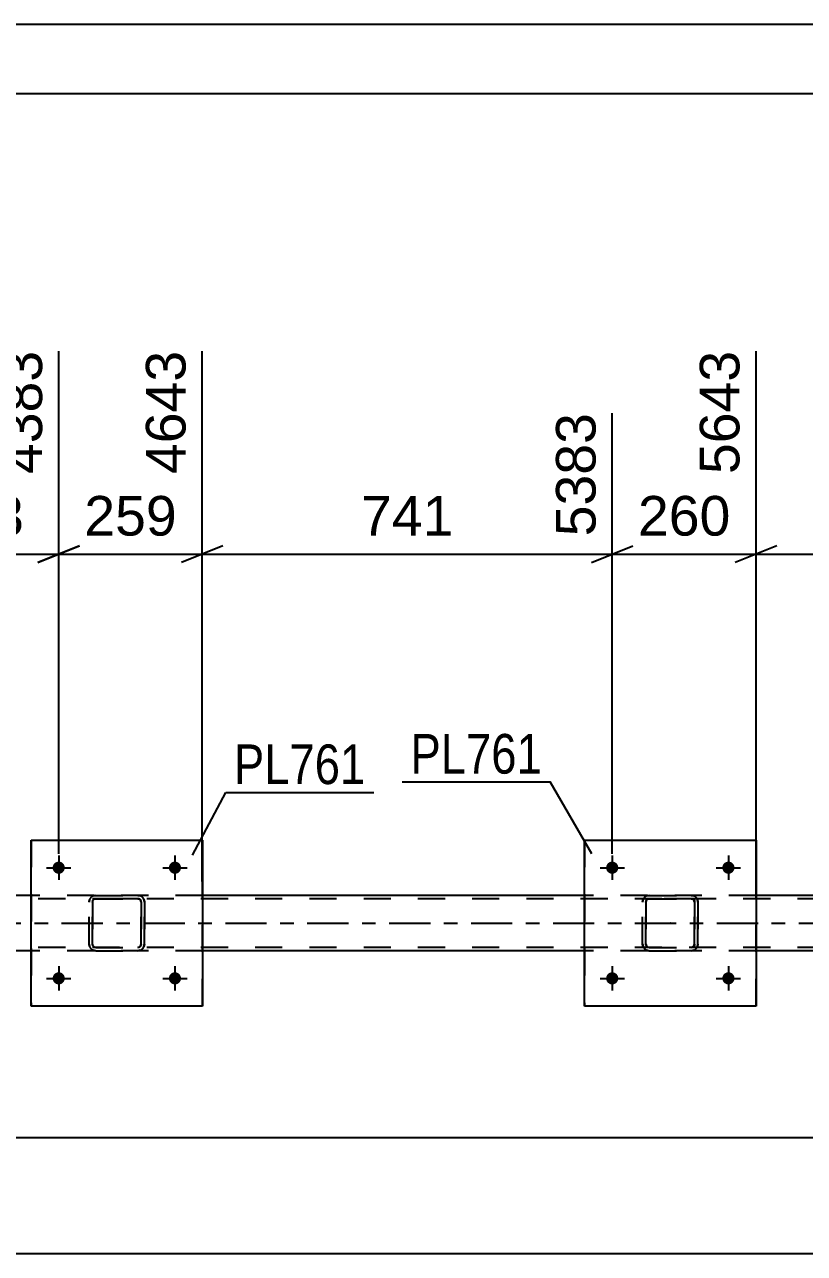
# Model space of a CAD drawing. Header units: millimetres. Extents: x 0 to 3377, y 0 to 1913.
# Drawn here: x 218.7 to 275, y 505.2 to 594 of the extents above; entities that cross this region are included whole.
import ezdxf

# ---------------------------------------------------------------- set-up
doc = ezdxf.new("R2010")
doc.units = ezdxf.units.MM
doc.linetypes.add('DXK_LINE_DOT2', pattern=[3.9198, 1.9599, -1.9599])
doc.linetypes.add('DXK_LINE_DOT3', pattern=[5.9187, 2.979, -0.9799, 0.9799, -0.9799])
doc.styles.add('Arial', font='ARIAL.TTF', dxfattribs={"height": 0.2})
doc.styles.add('Arial Narrow', font='ARIALN.TTF', dxfattribs={"height": 0.2})

# ---------------------------------------------------------------- blocks, each defined once
blk = doc.blocks.new('Unknown-203723820-1133')
at = {"color": 5, "linetype": 'Continuous'}
for p, q in [((841, 594), (0, 594)), ((836, 589), (5, 589))]:
    blk.add_line(p, q, dxfattribs=at)
blk = doc.blocks.new('Bolt-203723820-5802 - 5729')
at = {"linetype": 'Continuous'}
for points in [[(220.715, 525.042), (220.724, 525.133), (220.753, 525.221), (220.799, 525.3), (220.86, 525.369), (220.935, 525.423), (221.019, 525.46), (221.109, 525.479), (221.201, 525.479), (221.291, 525.46), (221.375, 525.423), (221.449, 525.369), (221.511, 525.3), (221.557, 525.221), (221.585, 525.133), (221.595, 525.042), (221.585, 524.95), (221.557, 524.863), (221.511, 524.783), (221.449, 524.715), (221.375, 524.661), (221.291, 524.623), (221.201, 524.604), (221.109, 524.604), (221.019, 524.623), (220.935, 524.661), (220.86, 524.715), (220.799, 524.783), (220.753, 524.863), (220.724, 524.95)], [(229.115, 525.042), (229.124, 525.133), (229.153, 525.221), (229.199, 525.3), (229.26, 525.369), (229.335, 525.423), (229.419, 525.46), (229.509, 525.479), (229.601, 525.479), (229.691, 525.46), (229.775, 525.423), (229.849, 525.369), (229.911, 525.3), (229.957, 525.221), (229.985, 525.133), (229.995, 525.042), (229.985, 524.95), (229.957, 524.863), (229.911, 524.783), (229.849, 524.715), (229.775, 524.661), (229.691, 524.623), (229.601, 524.604), (229.509, 524.604), (229.419, 524.623), (229.335, 524.661), (229.26, 524.715), (229.199, 524.783), (229.153, 524.863), (229.124, 524.95)]]:
    blk.add_hatch(color=1, dxfattribs=at).paths.add_polyline_path(points)
at = {"color": 1, "linetype": 'Continuous'}
for p, q in [((221.155, 525.922), (221.155, 524.162)), ((229.555, 525.922), (229.555, 524.162)), ((220.275, 525.042), (222.035, 525.042)), ((228.675, 525.042), (230.435, 525.042))]:
    blk.add_line(p, q, dxfattribs=at)
blk = doc.blocks.new('Part-203723820-5755 - 5729')
at = {"color": 7, "linetype": 'DXK_LINE_DOT2'}
for p, q in [((766.488, 530.802), (91.155, 530.802)), ((231.555, 531.042), (219.155, 531.042)), ((271.556, 531.042), (259.156, 531.042)), ((766.488, 527.282), (91.155, 527.282)), ((231.555, 527.042), (219.155, 527.042)), ((271.556, 527.042), (259.156, 527.042))]:
    blk.add_line(p, q, dxfattribs=at)
at = {"color": 2, "linetype": 'Continuous'}
for p, q in [((219.155, 531.042), (209.436, 531.042)), ((259.156, 531.042), (231.555, 531.042)), ((299.155, 531.042), (271.556, 531.042)), ((219.155, 527.042), (209.436, 527.042)), ((259.156, 527.042), (231.555, 527.042)), ((299.155, 527.042), (271.556, 527.042))]:
    blk.add_line(p, q, dxfattribs=at)
at = {"color": 7, "linetype": 'DXK_LINE_DOT3'}
blk.add_line((91.155, 529.042), (766.488, 529.042), dxfattribs=at)
blk = doc.blocks.new('Bolt-203723820-5821 - 5729')
at = {"linetype": 'Continuous'}
for points in [[(220.715, 533.042), (220.724, 533.133), (220.753, 533.221), (220.799, 533.3), (220.86, 533.369), (220.935, 533.423), (221.019, 533.46), (221.109, 533.479), (221.201, 533.479), (221.291, 533.46), (221.375, 533.423), (221.449, 533.369), (221.511, 533.3), (221.557, 533.221), (221.585, 533.133), (221.595, 533.042), (221.585, 532.95), (221.557, 532.863), (221.511, 532.783), (221.449, 532.715), (221.375, 532.661), (221.291, 532.623), (221.201, 532.604), (221.109, 532.604), (221.019, 532.623), (220.935, 532.661), (220.86, 532.715), (220.799, 532.783), (220.753, 532.863), (220.724, 532.95)], [(229.115, 533.042), (229.124, 533.133), (229.153, 533.221), (229.199, 533.3), (229.26, 533.369), (229.335, 533.423), (229.419, 533.46), (229.509, 533.479), (229.601, 533.479), (229.691, 533.46), (229.775, 533.423), (229.849, 533.369), (229.911, 533.3), (229.957, 533.221), (229.985, 533.133), (229.995, 533.042), (229.985, 532.95), (229.957, 532.863), (229.911, 532.783), (229.849, 532.715), (229.775, 532.661), (229.691, 532.623), (229.601, 532.604), (229.509, 532.604), (229.419, 532.623), (229.335, 532.661), (229.26, 532.715), (229.199, 532.783), (229.153, 532.863), (229.124, 532.95)]]:
    blk.add_hatch(color=1, dxfattribs=at).paths.add_polyline_path(points)
at = {"color": 1, "linetype": 'Continuous'}
for p, q in [((221.155, 533.922), (221.155, 532.162)), ((229.555, 533.922), (229.555, 532.162)), ((220.275, 533.042), (222.035, 533.042)), ((228.675, 533.042), (230.435, 533.042))]:
    blk.add_line(p, q, dxfattribs=at)
blk = doc.blocks.new('Bolt-203723820-5822 - 5729')
at = {"linetype": 'Continuous'}
for points in [[(260.716, 525.042), (260.726, 525.133), (260.754, 525.221), (260.8, 525.3), (260.862, 525.369), (260.936, 525.423), (261.02, 525.46), (261.11, 525.479), (261.202, 525.479), (261.292, 525.46), (261.376, 525.423), (261.451, 525.369), (261.512, 525.3), (261.558, 525.221), (261.587, 525.133), (261.596, 525.042), (261.587, 524.95), (261.558, 524.863), (261.512, 524.783), (261.451, 524.715), (261.376, 524.661), (261.292, 524.623), (261.202, 524.604), (261.11, 524.604), (261.02, 524.623), (260.936, 524.661), (260.862, 524.715), (260.8, 524.783), (260.754, 524.863), (260.726, 524.95)], [(269.116, 525.042), (269.126, 525.133), (269.154, 525.221), (269.2, 525.3), (269.262, 525.369), (269.336, 525.423), (269.42, 525.46), (269.51, 525.479), (269.602, 525.479), (269.692, 525.46), (269.776, 525.423), (269.851, 525.369), (269.912, 525.3), (269.958, 525.221), (269.987, 525.133), (269.996, 525.042), (269.987, 524.95), (269.958, 524.863), (269.912, 524.783), (269.851, 524.715), (269.776, 524.661), (269.692, 524.623), (269.602, 524.604), (269.51, 524.604), (269.42, 524.623), (269.336, 524.661), (269.262, 524.715), (269.2, 524.783), (269.154, 524.863), (269.126, 524.95)]]:
    blk.add_hatch(color=1, dxfattribs=at).paths.add_polyline_path(points)
at = {"color": 1, "linetype": 'Continuous'}
for p, q in [((261.156, 525.922), (261.156, 524.162)), ((269.556, 525.922), (269.556, 524.162)), ((260.276, 525.042), (262.036, 525.042)), ((268.676, 525.042), (270.436, 525.042))]:
    blk.add_line(p, q, dxfattribs=at)
blk = doc.blocks.new('Bolt-203723820-5841 - 5729')
at = {"linetype": 'Continuous'}
for points in [[(260.716, 533.042), (260.726, 533.133), (260.754, 533.221), (260.8, 533.3), (260.862, 533.369), (260.936, 533.423), (261.02, 533.46), (261.11, 533.479), (261.202, 533.479), (261.292, 533.46), (261.376, 533.423), (261.451, 533.369), (261.512, 533.3), (261.558, 533.221), (261.587, 533.133), (261.596, 533.042), (261.587, 532.95), (261.558, 532.863), (261.512, 532.783), (261.451, 532.715), (261.376, 532.661), (261.292, 532.623), (261.202, 532.604), (261.11, 532.604), (261.02, 532.623), (260.936, 532.661), (260.862, 532.715), (260.8, 532.783), (260.754, 532.863), (260.726, 532.95)], [(269.116, 533.042), (269.126, 533.133), (269.154, 533.221), (269.2, 533.3), (269.262, 533.369), (269.336, 533.423), (269.42, 533.46), (269.51, 533.479), (269.602, 533.479), (269.692, 533.46), (269.776, 533.423), (269.851, 533.369), (269.912, 533.3), (269.958, 533.221), (269.987, 533.133), (269.996, 533.042), (269.987, 532.95), (269.958, 532.863), (269.912, 532.783), (269.851, 532.715), (269.776, 532.661), (269.692, 532.623), (269.602, 532.604), (269.51, 532.604), (269.42, 532.623), (269.336, 532.661), (269.262, 532.715), (269.2, 532.783), (269.154, 532.863), (269.126, 532.95)]]:
    blk.add_hatch(color=1, dxfattribs=at).paths.add_polyline_path(points)
at = {"color": 1, "linetype": 'Continuous'}
for p, q in [((261.156, 533.922), (261.156, 532.162)), ((269.556, 533.922), (269.556, 532.162)), ((260.276, 533.042), (262.036, 533.042)), ((268.676, 533.042), (270.436, 533.042))]:
    blk.add_line(p, q, dxfattribs=at)
blk = doc.blocks.new('Part-203723820-5966 - 5729')
at = {"color": 7, "linetype": 'DXK_LINE_DOT2'}
for p, q in [((223.35, 530.562), (223.386, 530.745)), ((223.35, 530.562), (223.354, 530.561)), ((223.35, 527.522), (223.35, 530.562)), ((223.391, 530.745), (223.354, 530.561)), ((223.354, 527.521), (223.354, 530.561)), ((223.608, 530.654), (223.59, 530.562)), ((223.594, 530.561), (223.59, 530.562)), ((223.59, 530.562), (223.59, 527.522)), ((223.594, 530.561), (223.613, 530.653)), ((223.594, 527.521), (223.594, 530.561)), ((223.66, 530.732), (223.608, 530.654)), ((223.613, 530.653), (223.665, 530.731)), ((223.646, 531.005), (223.83, 531.042)), ((223.834, 531.041), (223.651, 531.004)), ((223.738, 530.784), (223.66, 530.732)), ((223.665, 530.731), (223.743, 530.783)), ((223.83, 530.802), (223.738, 530.784)), ((223.743, 530.783), (223.834, 530.801)), ((223.834, 531.041), (223.83, 531.042)), ((223.83, 531.042), (226.87, 531.042)), ((223.83, 530.802), (223.834, 530.801)), ((226.87, 530.802), (223.83, 530.802)), ((223.834, 531.041), (226.874, 531.041)), ((223.834, 530.801), (226.874, 530.801)), ((226.87, 531.042), (226.874, 531.041)), ((226.87, 531.042), (227.053, 531.005)), ((226.874, 530.801), (226.87, 530.802)), ((226.962, 530.784), (226.87, 530.802)), ((227.058, 531.004), (226.874, 531.041)), ((226.874, 530.801), (226.966, 530.783)), ((226.962, 530.784), (226.966, 530.783)), ((227.039, 530.732), (226.962, 530.784)), ((226.966, 530.783), (227.044, 530.731)), ((227.092, 530.654), (227.039, 530.732)), ((227.044, 530.731), (227.096, 530.653)), ((227.11, 530.562), (227.092, 530.654)), ((227.096, 530.653), (227.114, 530.561)), ((227.114, 530.561), (227.11, 530.562)), ((227.11, 530.562), (227.11, 527.522)), ((227.114, 527.521), (227.114, 530.561)), ((227.313, 530.745), (227.35, 530.562)), ((227.354, 530.561), (227.318, 530.745)), ((227.354, 530.561), (227.35, 530.562)), ((227.35, 530.562), (227.35, 527.522)), ((227.354, 527.521), (227.354, 530.561)), ((223.354, 527.521), (223.35, 527.522)), ((223.386, 527.338), (223.35, 527.522)), ((223.354, 527.521), (223.391, 527.337)), ((223.59, 527.522), (223.594, 527.521)), ((223.59, 527.522), (223.608, 527.43)), ((223.613, 527.429), (223.594, 527.521)), ((223.608, 527.43), (223.66, 527.352)), ((223.665, 527.351), (223.613, 527.429)), ((223.646, 527.078), (223.651, 527.077)), ((223.83, 527.042), (223.646, 527.078)), ((223.651, 527.077), (223.834, 527.041)), ((223.66, 527.352), (223.738, 527.3)), ((223.743, 527.299), (223.665, 527.351)), ((223.738, 527.3), (223.83, 527.282)), ((223.834, 527.281), (223.743, 527.299)), ((223.834, 527.281), (223.83, 527.282)), ((223.83, 527.282), (226.87, 527.282)), ((223.834, 527.041), (223.83, 527.042)), ((223.83, 527.042), (226.87, 527.042)), ((223.834, 527.281), (226.874, 527.281)), ((223.834, 527.041), (226.874, 527.041)), ((226.87, 527.282), (226.962, 527.3)), ((226.87, 527.282), (226.874, 527.281)), ((227.053, 527.078), (226.87, 527.042)), ((226.87, 527.042), (226.874, 527.041)), ((226.966, 527.299), (226.874, 527.281)), ((226.874, 527.041), (227.058, 527.077)), ((226.962, 527.3), (227.039, 527.352)), ((227.044, 527.351), (226.966, 527.299)), ((227.039, 527.352), (227.092, 527.43)), ((227.096, 527.429), (227.044, 527.351)), ((227.092, 527.43), (227.11, 527.522)), ((227.114, 527.521), (227.096, 527.429)), ((227.11, 527.522), (227.114, 527.521)), ((227.35, 527.522), (227.313, 527.338)), ((227.318, 527.337), (227.354, 527.521)), ((227.35, 527.522), (227.354, 527.521))]:
    blk.add_line(p, q, dxfattribs=at)
at = {"color": 7, "linetype": 'DXK_LINE_DOT3'}
blk.add_line((225.358, 529.04), (225.347, 529.042), dxfattribs=at)
at = {"color": 7, "linetype": 'DXK_LINE_DOT2'}
for centre, start, end in [((223.83, 530.562), 112.5, 157.5), ((223.834, 530.561), 112.5, 157.5), ((226.87, 530.562), 22.5, 67.49999), ((226.874, 530.561), 22.5, 67.49999), ((223.83, 527.522), 202.5, 247.49999), ((223.834, 527.521), 202.5, 247.49999), ((226.87, 527.522), 292.5, 337.5), ((226.874, 527.521), 292.5, 337.5)]:
    blk.add_arc(centre, 0.48, start, end, dxfattribs=at)
blk = doc.blocks.new('Part-203723820-5960 - 5729')
at = {"color": 7, "linetype": 'DXK_LINE_DOT2'}
for p, q in [((263.352, 530.562), (263.388, 530.745)), ((263.352, 530.562), (263.356, 530.561)), ((263.352, 527.522), (263.352, 530.562)), ((263.393, 530.745), (263.356, 530.561)), ((263.356, 527.521), (263.356, 530.561)), ((263.61, 530.654), (263.592, 530.562)), ((263.596, 530.561), (263.592, 530.562)), ((263.592, 530.562), (263.592, 527.522)), ((263.596, 530.561), (263.615, 530.653)), ((263.596, 527.521), (263.596, 530.561)), ((263.662, 530.732), (263.61, 530.654)), ((263.615, 530.653), (263.667, 530.731)), ((263.648, 531.005), (263.832, 531.042)), ((263.836, 531.041), (263.653, 531.004)), ((263.74, 530.784), (263.662, 530.732)), ((263.667, 530.731), (263.744, 530.783)), ((263.832, 530.802), (263.74, 530.784)), ((263.744, 530.783), (263.836, 530.801)), ((263.836, 531.041), (263.832, 531.042)), ((263.832, 531.042), (266.872, 531.042)), ((263.832, 530.802), (263.836, 530.801)), ((266.872, 530.802), (263.832, 530.802)), ((263.836, 531.041), (266.876, 531.041)), ((263.836, 530.801), (266.876, 530.801)), ((266.872, 531.042), (266.876, 531.041)), ((266.872, 531.042), (267.055, 531.005)), ((266.876, 530.801), (266.872, 530.802)), ((266.963, 530.784), (266.872, 530.802)), ((267.06, 531.004), (266.876, 531.041)), ((266.876, 530.801), (266.968, 530.783)), ((266.963, 530.784), (266.968, 530.783)), ((267.041, 530.732), (266.963, 530.784)), ((266.968, 530.783), (267.046, 530.731)), ((267.093, 530.654), (267.041, 530.732)), ((267.046, 530.731), (267.098, 530.653)), ((267.112, 530.562), (267.093, 530.654)), ((267.098, 530.653), (267.116, 530.561)), ((267.116, 530.561), (267.112, 530.562)), ((267.112, 530.562), (267.112, 527.522)), ((267.116, 527.521), (267.116, 530.561)), ((267.315, 530.745), (267.352, 530.562)), ((267.356, 530.561), (267.32, 530.745)), ((267.356, 530.561), (267.352, 530.562)), ((267.352, 530.562), (267.352, 527.522)), ((267.356, 527.521), (267.356, 530.561)), ((263.356, 527.521), (263.352, 527.522)), ((263.388, 527.338), (263.352, 527.522)), ((263.356, 527.521), (263.393, 527.337)), ((263.592, 527.522), (263.596, 527.521)), ((263.592, 527.522), (263.61, 527.43)), ((263.615, 527.429), (263.596, 527.521)), ((263.61, 527.43), (263.662, 527.352)), ((263.667, 527.351), (263.615, 527.429)), ((263.648, 527.078), (263.653, 527.077)), ((263.832, 527.042), (263.648, 527.078)), ((263.653, 527.077), (263.836, 527.041)), ((263.662, 527.352), (263.74, 527.3)), ((263.744, 527.299), (263.667, 527.351)), ((263.74, 527.3), (263.832, 527.282)), ((263.836, 527.281), (263.744, 527.299)), ((263.836, 527.281), (263.832, 527.282)), ((263.832, 527.282), (266.872, 527.282)), ((263.836, 527.041), (263.832, 527.042)), ((263.832, 527.042), (266.872, 527.042)), ((263.836, 527.281), (266.876, 527.281)), ((263.836, 527.041), (266.876, 527.041)), ((266.872, 527.282), (266.963, 527.3)), ((266.872, 527.282), (266.876, 527.281)), ((267.055, 527.078), (266.872, 527.042)), ((266.872, 527.042), (266.876, 527.041)), ((266.968, 527.299), (266.876, 527.281)), ((266.876, 527.041), (267.06, 527.077)), ((266.963, 527.3), (267.041, 527.352)), ((267.046, 527.351), (266.968, 527.299)), ((267.041, 527.352), (267.093, 527.43)), ((267.098, 527.429), (267.046, 527.351)), ((267.093, 527.43), (267.112, 527.522)), ((267.116, 527.521), (267.098, 527.429)), ((267.112, 527.522), (267.116, 527.521)), ((267.352, 527.522), (267.315, 527.338)), ((267.32, 527.337), (267.356, 527.521)), ((267.352, 527.522), (267.356, 527.521))]:
    blk.add_line(p, q, dxfattribs=at)
at = {"color": 7, "linetype": 'DXK_LINE_DOT3'}
blk.add_line((265.359, 529.04), (265.348, 529.042), dxfattribs=at)
at = {"color": 7, "linetype": 'DXK_LINE_DOT2'}
for centre, start, end in [((263.832, 530.562), 112.5, 157.5), ((263.836, 530.561), 112.5, 157.5), ((266.872, 530.562), 22.5, 67.49999), ((266.876, 530.561), 22.5, 67.49999), ((263.832, 527.522), 202.5, 247.49999), ((263.836, 527.521), 202.5, 247.49999), ((266.872, 527.522), 292.5, 337.5), ((266.876, 527.521), 292.5, 337.5)]:
    blk.add_arc(centre, 0.48, start, end, dxfattribs=at)
blk = doc.blocks.new('Part-203723820-5959 - 5729')
at = {"color": 2, "linetype": 'Continuous'}
for p, q in [((259.156, 523.041), (259.156, 535.041)), ((259.156, 535.041), (259.156, 535.041)), ((259.156, 535.041), (271.556, 535.041)), ((271.556, 535.041), (271.556, 523.041)), ((259.156, 523.041), (259.156, 523.041)), ((271.556, 523.041), (259.156, 523.041))]:
    blk.add_line(p, q, dxfattribs=at)
at = {"color": 7, "linetype": 'DXK_LINE_DOT2'}
for p, q in [((259.156, 535.041), (259.156, 523.041)), ((259.156, 535.041), (259.156, 535.041)), ((271.556, 523.041), (271.556, 535.041)), ((259.156, 523.041), (259.156, 523.041))]:
    blk.add_line(p, q, dxfattribs=at)
blk = doc.blocks.new('Part-203723820-5965 - 5729')
at = {"color": 2, "linetype": 'Continuous'}
for p, q in [((219.155, 535.041), (219.154, 535.041)), ((219.155, 523.041), (219.155, 535.041)), ((219.155, 535.041), (231.555, 535.041)), ((231.555, 535.041), (231.555, 523.041)), ((219.154, 523.041), (219.155, 523.041)), ((231.555, 523.041), (219.155, 523.041))]:
    blk.add_line(p, q, dxfattribs=at)
at = {"color": 7, "linetype": 'DXK_LINE_DOT2'}
for p, q in [((219.154, 535.041), (219.154, 523.041)), ((219.155, 535.041), (219.154, 535.041)), ((231.554, 523.041), (231.554, 535.041)), ((219.155, 523.041), (219.154, 523.041))]:
    blk.add_line(p, q, dxfattribs=at)
blk = doc.blocks.new('StraightDimension-203723820-9105 - 5729')
at = {"color": 7, "linetype": 'Continuous'}
for p, q in [((271.552, 532.042), (271.552, 570.398)), ((301.155, 534.042), (301.155, 565.898)), ((273.052, 556.303), (270.052, 555.103)), ((299.655, 555.103), (302.655, 556.303)), ((271.552, 555.703), (301.155, 555.703))]:
    blk.add_line(p, q, dxfattribs=at)
at = {"color": 0}
blk.add_wipeout([(290.289, 556.453), (290.289, 560.653), (282.418, 560.653), (282.418, 556.453)], dxfattribs=at)
at = {"color": 3, "style": 'Arial'}
blk.add_text('740', height=2.8652, dxfattribs=at).set_placement((283.018, 557.053))
at = {"color": 0, "linetype": 'Continuous'}
blk.add_wipeout([(300.555, 566.498), (296.355, 566.498), (296.355, 556.403), (300.555, 556.403)], dxfattribs=at)
at = {"color": 3, "linetype": 'Continuous', "style": 'Arial'}
blk.add_text('6383', height=2.8652, rotation=90.00021, dxfattribs=at).set_placement((299.955, 557.003))
blk = doc.blocks.new('StraightDimension-203723820-6089 - 5729')
at = {"color": 7, "linetype": 'Continuous'}
blk.add_line((57.318, 513.542), (766.488, 513.542), dxfattribs=at)
blk = doc.blocks.new('StraightDimension-203723820-6110 - 5729')
at = {"color": 7, "linetype": 'Continuous'}
blk.add_line((56.678, 505.153), (767.128, 505.153), dxfattribs=at)
blk = doc.blocks.new('StraightDimension-203723820-9106 - 5729')
at = {"color": 7, "linetype": 'Continuous'}
for p, q in [((271.552, 532.042), (271.552, 570.398)), ((261.157, 534.042), (261.157, 565.898)), ((259.657, 555.103), (262.657, 556.303)), ((273.052, 556.303), (270.052, 555.103)), ((261.157, 555.703), (271.552, 555.703))]:
    blk.add_line(p, q, dxfattribs=at)
at = {"color": 0}
blk.add_wipeout([(270.29, 556.453), (270.29, 560.653), (262.419, 560.653), (262.419, 556.453)], dxfattribs=at)
at = {"color": 3, "style": 'Arial'}
blk.add_text('260', height=2.8652, dxfattribs=at).set_placement((263.019, 557.053))
at = {"color": 0, "linetype": 'Continuous'}
blk.add_wipeout([(270.952, 570.998), (266.752, 570.998), (266.752, 560.903), (270.952, 560.903)], dxfattribs=at)
at = {"color": 3, "linetype": 'Continuous', "style": 'Arial'}
blk.add_text('5643', height=2.8652, rotation=90.00021, dxfattribs=at).set_placement((270.352, 561.503))
blk = doc.blocks.new('StraightDimension-203723820-9107 - 5729')
at = {"color": 7, "linetype": 'Continuous'}
for p, q in [((231.521, 532.042), (231.521, 570.398)), ((261.157, 534.042), (261.157, 565.898)), ((233.021, 556.303), (230.021, 555.103)), ((259.657, 555.103), (262.657, 556.303)), ((231.521, 555.703), (261.157, 555.703))]:
    blk.add_line(p, q, dxfattribs=at)
at = {"color": 0}
blk.add_wipeout([(250.274, 556.453), (250.274, 560.653), (242.404, 560.653), (242.404, 556.453)], dxfattribs=at)
at = {"color": 3, "style": 'Arial'}
blk.add_text('741', height=2.8652, dxfattribs=at).set_placement((243.004, 557.053))
at = {"color": 0, "linetype": 'Continuous'}
blk.add_wipeout([(260.557, 566.498), (256.357, 566.498), (256.357, 556.403), (260.557, 556.403)], dxfattribs=at)
at = {"color": 3, "linetype": 'Continuous', "style": 'Arial'}
blk.add_text('5383', height=2.8652, rotation=90.00021, dxfattribs=at).set_placement((259.957, 557.003))
blk = doc.blocks.new('StraightDimension-203723820-9108 - 5729')
at = {"color": 7, "linetype": 'Continuous'}
for p, q in [((221.155, 534.042), (221.155, 570.398)), ((231.521, 532.042), (231.521, 570.398)), ((219.655, 555.103), (222.655, 556.303)), ((233.021, 556.303), (230.021, 555.103)), ((221.155, 555.703), (231.521, 555.703))]:
    blk.add_line(p, q, dxfattribs=at)
at = {"color": 0}
blk.add_wipeout([(230.273, 556.453), (230.273, 560.653), (222.403, 560.653), (222.403, 556.453)], dxfattribs=at)
at = {"color": 3, "style": 'Arial'}
blk.add_text('259', height=2.8652, dxfattribs=at).set_placement((223.003, 557.053))
at = {"color": 0, "linetype": 'Continuous'}
blk.add_wipeout([(230.921, 570.998), (226.721, 570.998), (226.721, 560.903), (230.921, 560.903)], dxfattribs=at)
at = {"color": 3, "linetype": 'Continuous', "style": 'Arial'}
blk.add_text('4643', height=2.8652, rotation=90.00021, dxfattribs=at).set_placement((230.321, 561.503))
blk = doc.blocks.new('StraightDimension-203723820-9109 - 5729')
at = {"color": 7, "linetype": 'Continuous'}
for p, q in [((209.436, 532.042), (209.436, 570.398)), ((221.155, 534.042), (221.155, 570.398)), ((207.936, 555.103), (210.936, 556.303)), ((222.655, 556.303), (219.655, 555.103)), ((209.436, 555.703), (221.155, 555.703))]:
    blk.add_line(p, q, dxfattribs=at)
at = {"color": 0}
blk.add_wipeout([(219.231, 556.453), (219.231, 560.653), (211.36, 560.653), (211.36, 556.453)], dxfattribs=at)
at = {"color": 3, "style": 'Arial'}
blk.add_text('293', height=2.8652, dxfattribs=at).set_placement((211.96, 557.053))
at = {"color": 0, "linetype": 'Continuous'}
blk.add_wipeout([(220.555, 570.998), (216.355, 570.998), (216.355, 560.903), (220.555, 560.903)], dxfattribs=at)
at = {"color": 3, "linetype": 'Continuous', "style": 'Arial'}
blk.add_text('4383', height=2.8652, rotation=90.00021, dxfattribs=at).set_placement((219.955, 561.503))
blk = doc.blocks.new('Mark-203723820-5955 - 5729')
at = {"color": 30, "linetype": 'Continuous'}
for p in [(245.98, 539.244), (259.684, 534.048)]:
    blk.add_line(p, (256.684, 539.244), dxfattribs=at)
at = {"color": 0}
blk.add_wipeout([(256.084, 539.844), (256.084, 542.844), (246.58, 542.844), (246.58, 539.844)], dxfattribs=at)
blk.add_wipeout([(256.084, 539.844), (256.084, 542.844), (246.58, 542.844), (246.58, 539.844)], dxfattribs=at)
at = {"color": 3, "style": 'Arial Narrow'}
blk.add_text('PL761', height=2.8633, dxfattribs=at).set_placement((246.58, 539.844))
blk = doc.blocks.new('Mark-203723820-5961 - 5729')
at = {"color": 30, "linetype": 'Continuous'}
for p, q in [((230.823, 533.952), (233.221, 538.488)), ((233.221, 538.488), (243.924, 538.488))]:
    blk.add_line(p, q, dxfattribs=at)
at = {"color": 0}
blk.add_wipeout([(243.324, 539.088), (243.324, 542.088), (233.821, 542.088), (233.821, 539.088)], dxfattribs=at)
blk.add_wipeout([(243.324, 539.088), (243.324, 542.088), (233.821, 542.088), (233.821, 539.088)], dxfattribs=at)
at = {"color": 3, "style": 'Arial Narrow'}
blk.add_text('PL761', height=2.8633, dxfattribs=at).set_placement((233.821, 539.088))

msp = doc.modelspace()

# ---------------------------------------------------------------- block references
for name in ['Unknown-203723820-1133', 'Part-203723820-5965 - 5729', 'Part-203723820-5959 - 5729', 'Bolt-203723820-5821 - 5729', 'Bolt-203723820-5841 - 5729', 'Part-203723820-5755 - 5729', 'Part-203723820-5966 - 5729', 'Part-203723820-5960 - 5729', 'Bolt-203723820-5802 - 5729', 'Bolt-203723820-5822 - 5729']:
    msp.add_blockref(name, (0, 0))

# ---------------------------------------------------------------- next in the draw order: block references
for name in ['StraightDimension-203723820-9105 - 5729', 'StraightDimension-203723820-6089 - 5729']:
    msp.add_blockref(name, (0, 0))

# ---------------------------------------------------------------- next in the draw order: block references
for name in ['StraightDimension-203723820-9106 - 5729', 'StraightDimension-203723820-6110 - 5729']:
    msp.add_blockref(name, (0, 0))

# ---------------------------------------------------------------- next in the draw order: block references
msp.add_blockref('StraightDimension-203723820-9107 - 5729', (0, 0))

# ---------------------------------------------------------------- next in the draw order: block references
for name in ['StraightDimension-203723820-9108 - 5729', 'Mark-203723820-5955 - 5729']:
    msp.add_blockref(name, (0, 0))

# ---------------------------------------------------------------- next in the draw order: block references
for name in ['StraightDimension-203723820-9109 - 5729', 'Mark-203723820-5961 - 5729']:
    msp.add_blockref(name, (0, 0))

doc.saveas('drawing.dxf')
